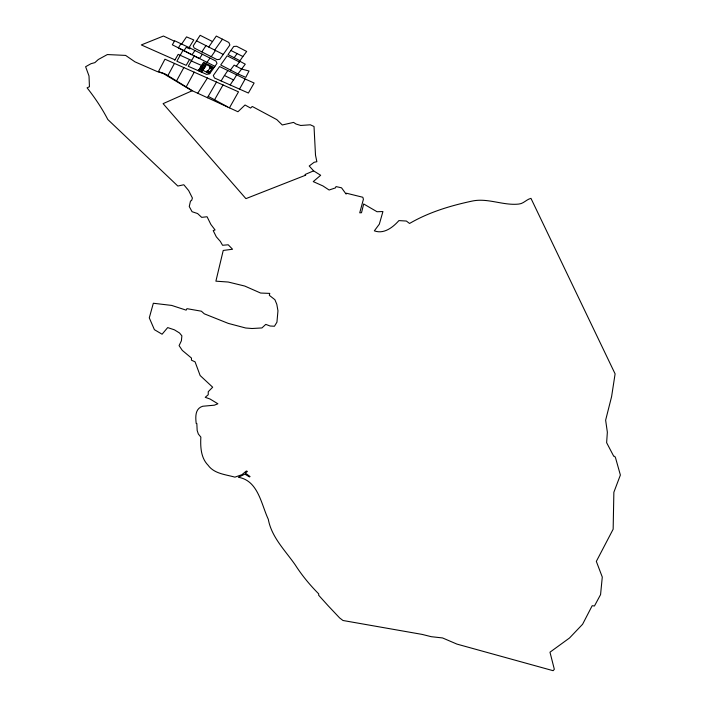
<?xml version="1.0" encoding="UTF-8"?>
<svg xmlns="http://www.w3.org/2000/svg" width="706" height="706" viewBox="0 0 706 706"><rect width="100%" height="100%" fill="white"/><g stroke="black" fill="none" stroke-linecap="round" stroke-linejoin="round"><path stroke-width="1.06" d="M167.869 75.604L174.47 63.399M176.535 80.934L183.851 67.547M186.19 86.882L194.256 72.136M239.572 89.044L245.15 79.01L254.125 83.026L248.38 93.033L214.536 78.022L213.309 75.507L219.61 66.54L245.15 79.01M183.039 50.25L176.862 61.219L186.19 65.349L189.535 59.507M229.45 107.841L238.504 91.833L164.948 59.198L158.426 71.624L165.151 73.927L193.029 91.092L237.957 111.751L245.035 105L250.586 108.062L252.271 106.474L276.805 119.614L282.276 124.98L293.555 122.403L295.973 124L300.703 125.474L310.313 124.794L314.02 126.498L315.503 155.17L316.862 161.709L314.108 162.292L309.21 165.998L313.614 170.861L320.665 175.273L313.243 181.61L322.907 185.925L329.111 190.011L335.412 187.911L336.038 186.578L341.536 187.822L346.116 194.097L346.425 193.206L362.805 197.256L363.413 199.251L359.733 212.824L361.507 212.727L363.669 203.963L377.03 211.729L382.926 211.544L379.334 224.155L374.339 230.836C383.835 234.427 392.907 227.385 398.908 220.599L406.374 221.04L409.551 223.467C428.807 212.232 450.349 205.728 472.04 201.104C487.678 197.645 503.228 205.825 518.884 204.052C523.755 203.593 526.429 199.427 530.965 198.36L615.102 373.862L611.599 396.604L605.633 420.194L607.354 432.187L606.63 442.688L613.779 456.332L614.705 456.279L615.526 457.788L620.38 475.041L613.867 492.241L613.152 529.2L596.332 561.394L602.28 577.049L600.568 594.62L594.434 606.022L592.202 605.677L582.591 624.263L569.495 638.012L549.974 652.194L554.334 669.297L553.151 670.7L456.941 644.101L442.547 637.942L431.251 636.688L422.162 634.412L342.984 620.495L339.639 617.935L328.308 605.933L318.6 595.176L318.759 593.923C309.96 585.08 301.974 575.452 295.258 564.924C285.242 550.521 271.519 537.169 268.298 519.281C261.185 504.163 258.211 480.574 238.346 477.282L244.885 474.114L249.527 476.974L250.039 476.541L245.388 473.126L247.409 471.387L246.332 471.008L241.973 474.661L234.913 477.15C225.638 474.494 214.183 473.805 208.067 465.21C200.804 457.832 200.345 446.854 200.848 437.111L198.324 433.978L197.159 430.422L196.842 423.556L196.189 423.441C195.474 417.008 194.909 408.624 202.71 406.25L214.368 405.191L217.889 403.779L210.044 399.014L205.234 397.319L208.235 394.733L208.252 391.698L212.674 387.215L200.133 375.521L195.077 361.86L191.432 360.166L191.494 358.074L182.307 350.405L179.086 345.622L181.398 340.769L181.883 335.827L179.509 332.976L174.417 329.834L167.693 327.584L162.089 334.22L154.402 329.676L149.284 317.859L153.334 303.253L171.699 305.424L186.137 310.146L186.94 308.663L201.386 311.205L204.299 313.817L228.276 323.392L245.697 328.008L252.086 328.511L261.926 327.937L265.783 324.381L270.107 326.013L274.449 326.243L276.937 322.183L277.961 310.816L276.805 304.295L274.899 299.697L269.313 295.311L269.763 293.396L260.611 293.043L244.761 286.054L228.267 282.038L215.895 281.173L223.228 250.453L232.548 249.244L228.215 244.788L222.549 245.273L220.316 241.373L216.301 236.81L213.194 230.58L215.083 229.971L210.847 224.411L207.079 216.751L201.687 217.36L197.583 213.539L192.058 211.703L189.261 206.54L190.496 200.989L191.591 200.557L192.411 198.051L188.67 190.585L183.816 184.76L177.833 186.04L107.815 119.517C101.938 108.203 94.948 97.807 87.085 87.835L89.45 86.732L89.009 75.992L85.62 66.726L91.021 63.69L94.878 62.631L98.302 59.507L107.356 54.556L125.624 55.412L134.934 61.828L157.138 71.527L163.051 73.353L192.058 90.8M208.208 96.387L214.58 99.758L223.07 84.861M207.432 97.728L216.539 81.975M174.753 60.275L178.194 54.353L191.626 60.46M236.519 75.083L233.651 79.972L224.446 75.516L221.119 80.916M212.506 41.557L200.142 35.3L193.188 45.916L194.168 47.999L217.033 59.613L219.778 59.322L229.9 44.963L228.832 42.457L216.301 36.059L208.729 47.028M180.921 43.71L178.389 47.893L192.014 54.821L194.935 50.505M198.386 70.75L203.593 62.252L214.042 67.547M189.067 47.549L215.948 61.078L216.998 63.372L214.915 66.311L172.326 44.796L174.664 40.78L189.067 47.549L193.788 39.942L186.525 36.888L181.636 44.054M197.742 93.263L207.458 77.969M201.845 51.891L205.958 45.625M230.191 84.914L233.492 79.902M183.939 50.717L186.181 47.355L189.808 48.882L190.338 48.184M202.375 54.247L199.454 58.563L194.256 55.968L188.228 66.249L206.514 74.359L209.541 73.901L214.915 66.311M224.446 75.516L227.747 70.653M242.882 56.489L239.996 60.725L228.038 54.556L233.739 46.455L236.625 46.269L246.685 51.467L242.882 56.489L230.915 50.47M211.218 56.692L215.48 50.453M202.463 70.106L206.302 64.546M207.008 72.409L207.811 71.244L209.55 72.118M207.855 71.032L210.847 66.849M214.712 50.064L222.443 39.192M206.999 62.349L210.017 58.095M234.145 57.707L237.119 53.594M236.281 66.249L239.934 61.316L245.273 64.184L237.931 73.918L220.713 64.978L227.155 55.818L239.413 62.022M230.438 70.026L234.145 65.128L241.602 69.047L249.033 71.015L245.776 77.36L237.931 73.918M192.35 90.668L163.095 103.65L245.909 198.642L305.724 175.159L305.027 174.514L313.614 170.861M191.335 60.954L201.607 65.49M175 59.851L141.315 44.928L163.448 36.032L174.408 41.186M202.075 65.384L205.093 66.911M201.378 66.39L204.396 67.917M200.68 67.397L203.699 68.923M199.983 68.411L203.001 69.938M199.286 69.417L202.304 70.944M196.321 40.736L223.246 54.397M214.58 99.758L227.606 106.871M202.772 64.37L198.589 70.423L201.607 71.95L205.79 65.905L202.772 64.37M204.29 63.531L200.451 69.082L208.747 73.283L212.577 67.732L204.29 63.531M207.317 70.759L206.62 71.765L209.638 73.292L210.335 72.286L207.317 70.759M210.106 66.726L209.408 67.732L212.418 69.259L213.115 68.253L210.106 66.726"/></g></svg>
